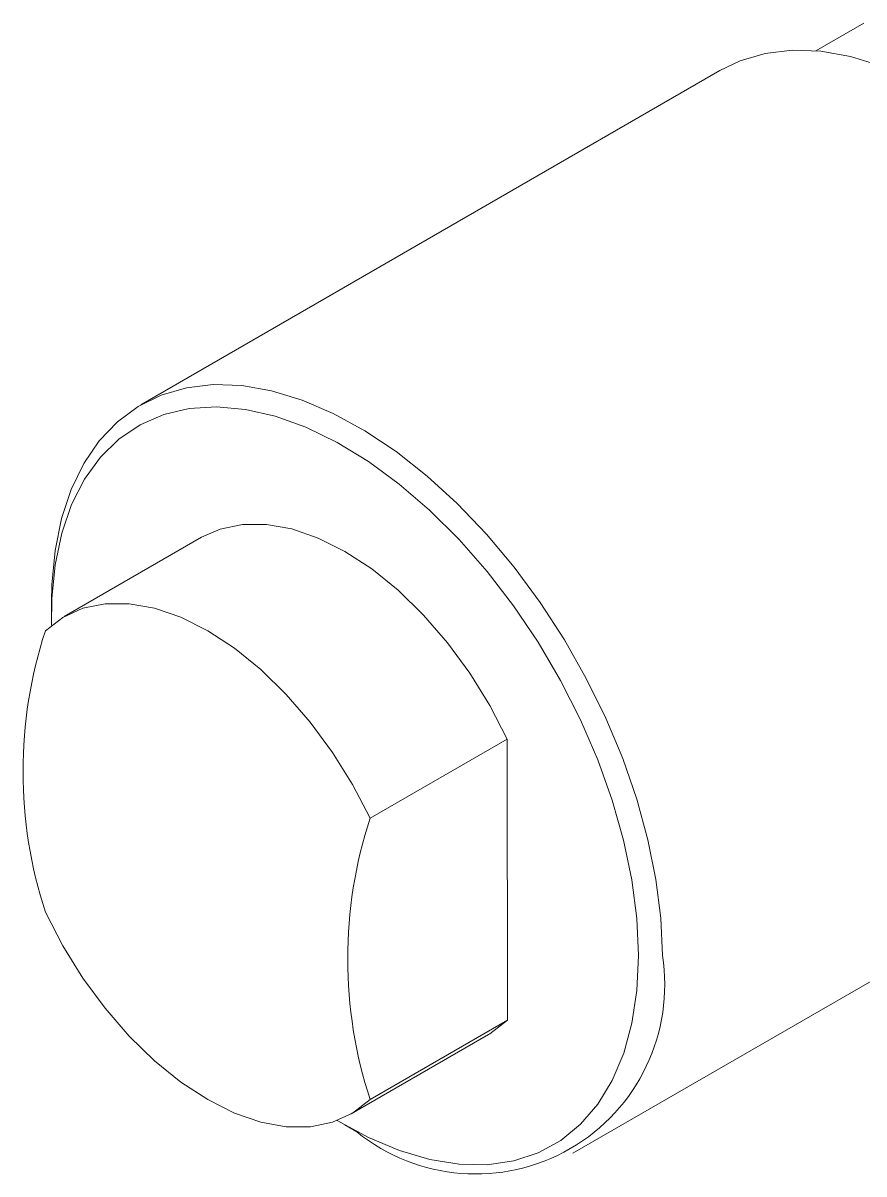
# Model space of a CAD drawing. Header units: millimetres. Extents: x 2 to 278, y 1 to 215.
# Drawn here: x 223.31 to 229.64, y 50.4 to 59.05 of the extents above; entities that cross this region are included whole.
import ezdxf

# ---------------------------------------------------------------- set-up
doc = ezdxf.new("R2010")
doc.units = ezdxf.units.MM

msp = doc.modelspace()

# ---------------------------------------------------------------- linework, layer by layer
at = {"color": 7, "linetype": 'Continuous', "lineweight": 18}
for p, q in [((229.6388, 59.0515), (229.2764, 58.8423)), ((228.5543, 58.6954), (224.1989, 56.1811)), ((224.6545, 55.1844), (223.6218, 54.5882)), ((223.5257, 54.6931), (223.5257, 54.5894)), ((225.9225, 53.0711), (226.9553, 53.6673)), ((226.9553, 53.6673), (226.9557, 51.5522)), ((227.4486, 50.5517), (231.8041, 53.0661)), ((225.923, 50.956), (226.9557, 51.5522)), ((225.7806, 50.8486), (226.8134, 51.4448)), ((225.7336, 50.7647), (225.8234, 50.7129))]:
    msp.add_line(p, q, dxfattribs=at)
at = {"color": 7, "linetype": 'Continuous', "lineweight": 18, "flags": 128}
for points in [[(232.4773, 54.5547), (232.465, 54.8346), (232.4286, 55.1256), (232.3683, 55.4246), (232.2847, 55.7285), (232.1789, 56.034), (232.0519, 56.3378), (231.905, 56.6368), (231.7398, 56.9278), (231.5581, 57.2077), (231.3618, 57.4735), (231.1529, 57.7224), (230.9337, 57.9518), (230.7065, 58.1593), (230.4737, 58.3426), (230.2378, 58.4998), (230.0013, 58.6292), (229.7666, 58.7295), (229.5364, 58.7996), (229.3129, 58.8388), (229.0986, 58.8466), (228.8958, 58.823), (228.7066, 58.7682), (228.5543, 58.6954)], [(223.5257, 54.6931), (223.5287, 54.8273), (223.553, 55.0851), (223.6013, 55.3246), (223.6732, 55.5434), (223.7679, 55.7391), (223.8844, 55.9097), (224.0214, 56.0533), (224.1776, 56.1684), (224.3512, 56.2539), (224.5404, 56.3087), (224.7432, 56.3323), (224.9575, 56.3245), (225.1809, 56.2853), (225.4112, 56.2152), (225.6459, 56.1149), (225.8824, 55.9854), (226.1183, 55.8282), (226.3511, 55.6449), (226.5783, 55.4375), (226.7975, 55.2081), (227.0063, 54.9591), (227.2027, 54.6933), (227.3844, 54.4134), (227.5496, 54.1225), (227.6965, 53.8235), (227.8235, 53.5196), (227.9293, 53.2142), (228.0128, 52.9103), (228.0732, 52.6113), (228.1096, 52.3203), (228.1219, 52.0404)], [(227.9423, 52.0403), (227.9297, 52.3186), (227.8922, 52.6082), (227.8303, 52.9058), (227.7447, 53.2081), (227.6363, 53.5115), (227.5063, 53.8127), (227.3562, 54.1082), (227.1877, 54.3948), (227.0028, 54.6691), (226.8035, 54.9281), (226.5921, 55.1688), (226.371, 55.3885), (226.1426, 55.5847), (225.9096, 55.7551), (225.6746, 55.8979), (225.4403, 56.0115), (225.2094, 56.0945), (224.9843, 56.1459), (224.7678, 56.1653), (224.5622, 56.1525), (224.3699, 56.1074), (224.193, 56.0307), (224.0336, 55.9232), (223.8935, 55.7862), (223.7742, 55.6212), (223.6771, 55.43), (223.6033, 55.2149), (223.5537, 54.9782), (223.5288, 54.7227), (223.5264, 54.5224)], [(226.9553, 53.6673), (226.8235, 53.9204), (226.6727, 54.1628), (226.5054, 54.3904), (226.3246, 54.5992), (226.1335, 54.7854), (225.9353, 54.9458), (225.7336, 55.0777), (225.5319, 55.1786), (225.3338, 55.2468), (225.1426, 55.2812), (224.9619, 55.2811), (224.7946, 55.2465), (224.6545, 55.1844)], [(225.9225, 53.0711), (225.7908, 53.3242), (225.64, 53.5667), (225.4727, 53.7943), (225.2919, 54.003), (225.1007, 54.1892), (224.9026, 54.3497), (224.7009, 54.4815), (224.4992, 54.5824), (224.301, 54.6507), (224.1099, 54.685), (223.9291, 54.6849), (223.7619, 54.6503), (223.6111, 54.5819), (223.4795, 54.4808)], [(223.4799, 52.3657), (223.6116, 52.1126), (223.7625, 51.8701), (223.9298, 51.6425), (224.1106, 51.4337), (224.3017, 51.2475), (224.4999, 51.0871), (224.7016, 50.9552), (224.9033, 50.8543), (225.1014, 50.7861), (225.2926, 50.7517), (225.4733, 50.7518), (225.6406, 50.7864), (225.7913, 50.8549), (225.923, 50.956)], [(225.676, 50.7989), (225.9107, 50.6707), (226.1436, 50.5723), (226.372, 50.5049), (226.5931, 50.4694), (226.8045, 50.4662), (227.0037, 50.4952), (227.1885, 50.5561), (227.3569, 50.6484), (227.5069, 50.7708), (227.6368, 50.922), (227.7451, 51.1004), (227.8307, 51.3038), (227.8925, 51.53), (227.9298, 51.7765), (227.9423, 52.0403)], [(226.8134, 51.4448), (226.8241, 51.451), (226.9557, 51.5522)]]:
    msp.add_lwpolyline(points, dxfattribs=at)
at = {"color": 7, "linetype": 'Continuous', "lineweight": 18}
for centre, radius, start, end in [((226.7181, 53.4239), 3.4067, 161.92682, 198.09688), ((229.1612, 52.0142), 3.4067, 161.92682, 198.09688), ((226.7177, 51.818), 1.4217, 231.01898, 8.99934)]:
    msp.add_arc(centre, radius, start, end, dxfattribs=at)

doc.saveas('drawing.dxf')
